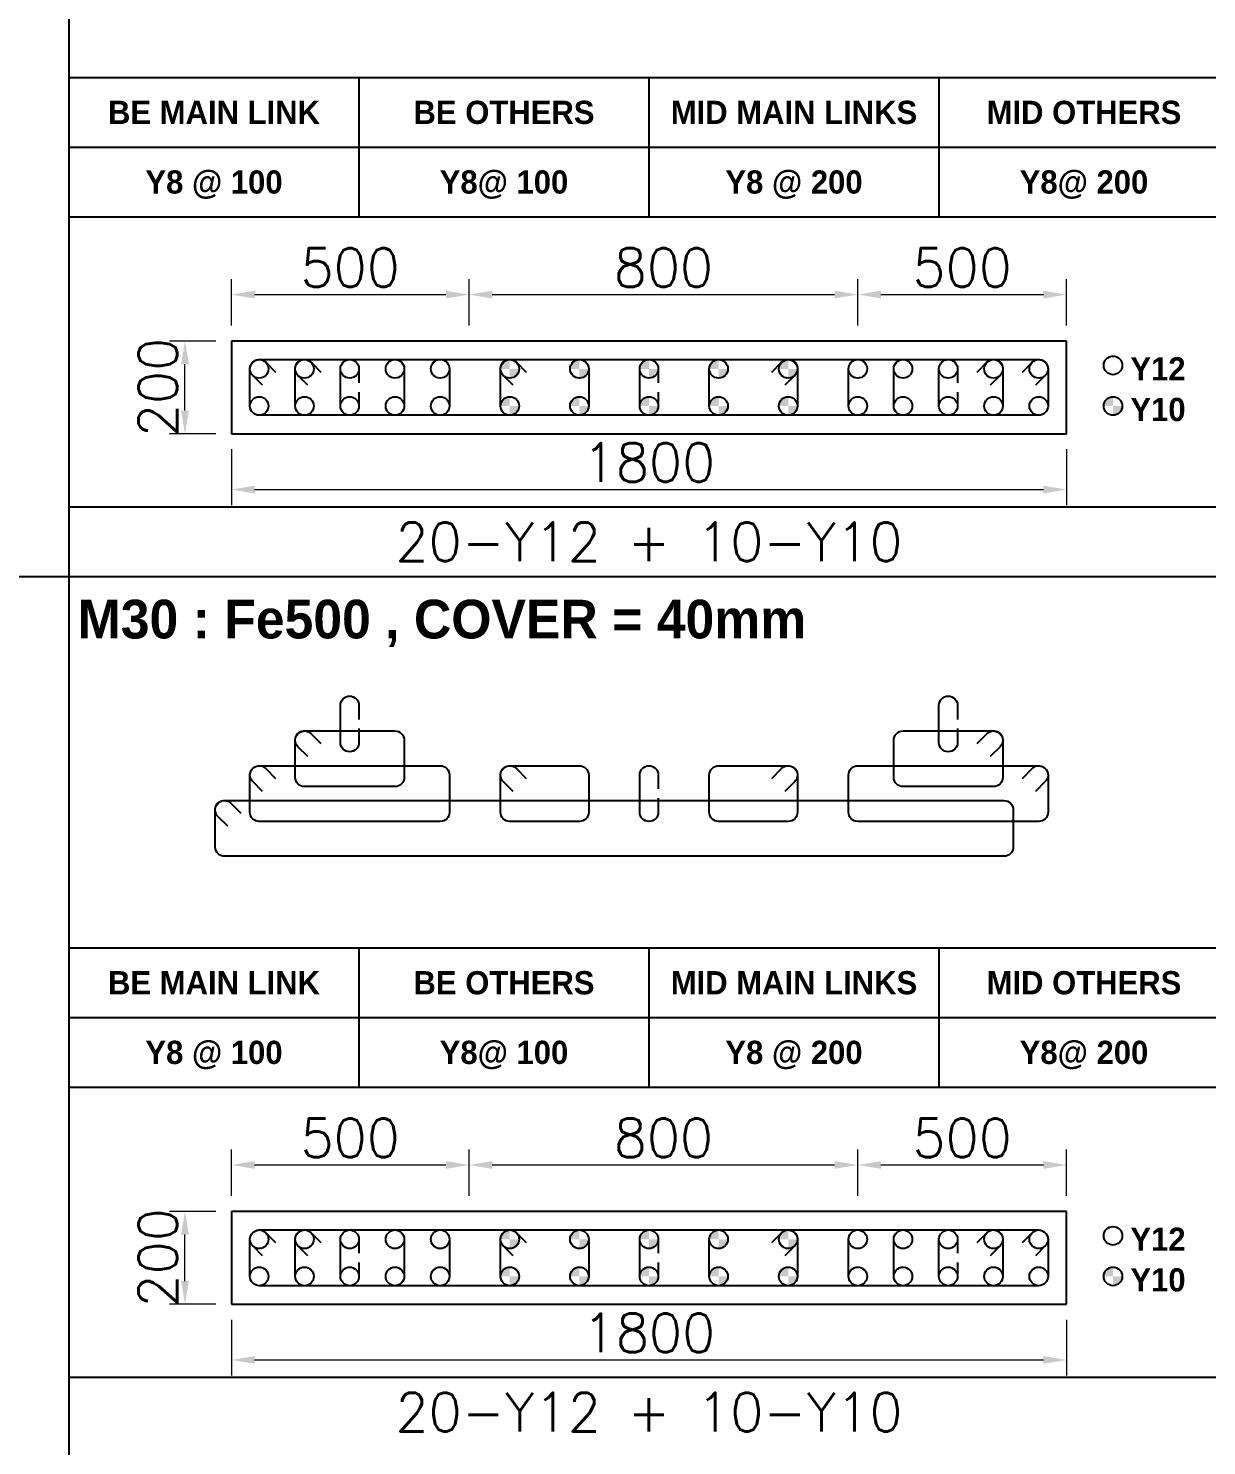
# Model space of a CAD drawing. Header units: millimetres. Extents: x -28707963 to -28231469, y 696001 to 896471.
# Drawn here: x -28330549 to -28322930, y 807179 to 816339 of the extents above; entities that cross this region are included whole.
import ezdxf
from ezdxf.enums import TextEntityAlignment as Align

# ---------------------------------------------------------------- set-up
doc = ezdxf.new("R2010")
doc.units = ezdxf.units.MM
doc.header["$MEASUREMENT"] = 0
doc.header["$PDMODE"] = 34
doc.header["$PDSIZE"] = -8
doc.layers.get('0').update_dxf_attribs({"lineweight": 5})
for name, color, linetype in [('09 COL TEXT-SCH', 2, 'Continuous'), ('14 REINF', 6, 'Continuous'), ('22 TABLE FRAME', 5, 'Continuous'), ('23 STIRRUPS', 5, 'Continuous'), ('TEXT', 4, 'Continuous')]:
    doc.layers.add(name, color=color, linetype=linetype)
doc.layers.add('19 COLUMN', color=1, linetype='Continuous', lineweight=25)
doc.styles.add('adani bold', font='')
doc.styles.add('ROMANS', font='simplex.shx')
doc.styles.get('adani bold').set_extended_font_data('Adani Bold', bold=True)
doc.dimstyles.new('D 50', dxfattribs={"dimscale": 100, "dimtxt": 3, "dimasz": 1.5, "dimexe": 1, "dimexo": 1, "dimgap": 0.5, "dimtad": 1, "dimdec": 0, "dimdsep": 46, "dimtxsty": 'ROMANS', "dimcen": 2.5, "dimclrd": 5, "dimclre": 5, "dimclrt": 4, "dimadec": 0, "dimazin": 0, "dimtfac": 1, "dimtdec": 0, "dimtmove": 0, "dimatfit": 3, "dimfxl": 1, "dimlwd": 0, "dimlwe": 0, "dimarcsym": 0})

# ---------------------------------------------------------------- blocks, each defined once
blk = doc.blocks.new('*D19')
at = {"color": 5, "lineweight": 0, "transparency": 16777216}
for p, q in [((-28329236.1, 807993.4), (-28329236.1, 807633.4)), ((-28323836.1, 807993.4), (-28323836.1, 807633.4)), ((-28329086.1, 807733.4), (-28323986.1, 807733.4))]:
    blk.add_line(p, q, dxfattribs=at)
at = {"color": 5, "transparency": 16777216}
for points in [[(-28329086.1, 807758.4), (-28329086.1, 807708.4), (-28329236.1, 807733.4)], [(-28323986.1, 807708.4), (-28323986.1, 807758.4), (-28323836.1, 807733.4)]]:
    blk.add_solid(points, dxfattribs=at)
at = {"layer": 'Defpoints', "color": 0, "transparency": 16777216}
for p in [(-28329236.1, 808093.4), (-28323836.1, 808093.4), (-28323836.1, 807733.4)]:
    blk.add_point(p, dxfattribs=at)
at = {"color": 4, "transparency": 16777216, "insert": (-28326536.1, 807908.4), "char_height": 250, "attachment_point": 5, "style": 'ROMANS'}
blk.add_mtext('1800', dxfattribs=at)
blk = doc.blocks.new('*D20')
at = {"color": 5, "lineweight": 0, "transparency": 16777216}
for p, q in [((-28329236.1, 813618.4), (-28329236.1, 813258.4)), ((-28323836.1, 813618.4), (-28323836.1, 813258.4)), ((-28329086.1, 813358.4), (-28323986.1, 813358.4))]:
    blk.add_line(p, q, dxfattribs=at)
at = {"color": 5, "transparency": 16777216}
for points in [[(-28329086.1, 813383.4), (-28329086.1, 813333.4), (-28329236.1, 813358.4)], [(-28323986.1, 813333.4), (-28323986.1, 813383.4), (-28323836.1, 813358.4)]]:
    blk.add_solid(points, dxfattribs=at)
at = {"layer": 'Defpoints', "color": 0, "transparency": 16777216}
for p in [(-28329236.1, 813718.4), (-28323836.1, 813718.4), (-28323836.1, 813358.4)]:
    blk.add_point(p, dxfattribs=at)
at = {"color": 4, "transparency": 16777216, "insert": (-28326536.1, 813533.4), "char_height": 250, "attachment_point": 5, "style": 'ROMANS'}
blk.add_mtext('1800', dxfattribs=at)
blk = doc.blocks.new('*D245')
at = {"color": 5, "lineweight": 0, "transparency": 16777216}
for p, q in [((-28329336.1, 808693.4), (-28329636.1, 808693.4)), ((-28329536.1, 808243.4), (-28329536.1, 808543.4)), ((-28329336.1, 808093.4), (-28329636.1, 808093.4))]:
    blk.add_line(p, q, dxfattribs=at)
at = {"color": 5, "transparency": 16777216}
for points in [[(-28329511.1, 808543.4), (-28329561.1, 808543.4), (-28329536.1, 808693.4)], [(-28329561.1, 808243.4), (-28329511.1, 808243.4), (-28329536.1, 808093.4)]]:
    blk.add_solid(points, dxfattribs=at)
at = {"layer": 'Defpoints', "color": 0, "transparency": 16777216}
for p in [(-28329536.1, 808693.4), (-28329236.1, 808693.4), (-28329236.1, 808093.4)]:
    blk.add_point(p, dxfattribs=at)
at = {"color": 4, "transparency": 16777216, "insert": (-28329711.1, 808393.4), "char_height": 250, "attachment_point": 5, "rotation": 90, "style": 'ROMANS'}
blk.add_mtext('200', dxfattribs=at)
blk = doc.blocks.new('*D246')
at = {"color": 5, "lineweight": 0, "transparency": 16777216}
for p, q in [((-28329236.1, 808793.4), (-28329236.1, 809093.4)), ((-28327699.6, 808793.4), (-28327699.6, 809093.4)), ((-28329086.1, 808993.4), (-28327849.6, 808993.4))]:
    blk.add_line(p, q, dxfattribs=at)
at = {"color": 5, "transparency": 16777216}
for points in [[(-28329086.1, 809018.4), (-28329086.1, 808968.4), (-28329236.1, 808993.4)], [(-28327849.6, 808968.4), (-28327849.6, 809018.4), (-28327699.6, 808993.4)]]:
    blk.add_solid(points, dxfattribs=at)
at = {"layer": 'Defpoints', "color": 0, "transparency": 16777216}
for p in [(-28327699.6, 808993.4), (-28329236.1, 808693.4), (-28327699.6, 808693.4)]:
    blk.add_point(p, dxfattribs=at)
at = {"color": 4, "transparency": 16777216, "insert": (-28328467.8, 809168.4), "char_height": 250, "attachment_point": 5, "style": 'ROMANS'}
blk.add_mtext('500', dxfattribs=at)
blk = doc.blocks.new('*D247')
at = {"color": 5, "lineweight": 0, "transparency": 16777216}
for p, q in [((-28327699.6, 808793.4), (-28327699.6, 809093.4)), ((-28325186.1, 808793.4), (-28325186.1, 809093.4)), ((-28327549.6, 808993.4), (-28325336.1, 808993.4))]:
    blk.add_line(p, q, dxfattribs=at)
at = {"color": 5, "transparency": 16777216}
for points in [[(-28327549.6, 809018.4), (-28327549.6, 808968.4), (-28327699.6, 808993.4)], [(-28325336.1, 808968.4), (-28325336.1, 809018.4), (-28325186.1, 808993.4)]]:
    blk.add_solid(points, dxfattribs=at)
at = {"layer": 'Defpoints', "color": 0, "transparency": 16777216}
for p in [(-28325186.1, 808993.4), (-28327699.6, 808693.4), (-28325186.1, 808693.4)]:
    blk.add_point(p, dxfattribs=at)
at = {"color": 4, "transparency": 16777216, "insert": (-28326442.8, 809168.4), "char_height": 250, "attachment_point": 5, "style": 'ROMANS'}
blk.add_mtext('800', dxfattribs=at)
blk = doc.blocks.new('*D248')
at = {"color": 5, "lineweight": 0, "transparency": 16777216}
for p, q in [((-28325186.1, 808793.4), (-28325186.1, 809093.4)), ((-28323836.1, 808793.4), (-28323836.1, 809093.4)), ((-28325036.1, 808993.4), (-28323986.1, 808993.4))]:
    blk.add_line(p, q, dxfattribs=at)
at = {"color": 5, "transparency": 16777216}
for points in [[(-28325036.1, 809018.4), (-28325036.1, 808968.4), (-28325186.1, 808993.4)], [(-28323986.1, 808968.4), (-28323986.1, 809018.4), (-28323836.1, 808993.4)]]:
    blk.add_solid(points, dxfattribs=at)
at = {"layer": 'Defpoints', "color": 0, "transparency": 16777216}
for p in [(-28323836.1, 808993.4), (-28325186.1, 808693.4), (-28323836.1, 808693.4)]:
    blk.add_point(p, dxfattribs=at)
at = {"color": 4, "transparency": 16777216, "insert": (-28324511.1, 809168.4), "char_height": 250, "attachment_point": 5, "style": 'ROMANS'}
blk.add_mtext('500', dxfattribs=at)
blk = doc.blocks.new('*D249')
at = {"color": 5, "lineweight": 0, "transparency": 16777216}
for p, q in [((-28329336.1, 814318.4), (-28329636.1, 814318.4)), ((-28329536.1, 813868.4), (-28329536.1, 814168.4)), ((-28329336.1, 813718.4), (-28329636.1, 813718.4))]:
    blk.add_line(p, q, dxfattribs=at)
at = {"color": 5, "transparency": 16777216}
for points in [[(-28329511.1, 814168.4), (-28329561.1, 814168.4), (-28329536.1, 814318.4)], [(-28329561.1, 813868.4), (-28329511.1, 813868.4), (-28329536.1, 813718.4)]]:
    blk.add_solid(points, dxfattribs=at)
at = {"layer": 'Defpoints', "color": 0, "transparency": 16777216}
for p in [(-28329536.1, 814318.4), (-28329236.1, 814318.4), (-28329236.1, 813718.4)]:
    blk.add_point(p, dxfattribs=at)
at = {"color": 4, "transparency": 16777216, "insert": (-28329711.1, 814018.4), "char_height": 250, "attachment_point": 5, "rotation": 90, "style": 'ROMANS'}
blk.add_mtext('200', dxfattribs=at)
blk = doc.blocks.new('*D250')
at = {"color": 5, "lineweight": 0, "transparency": 16777216}
for p, q in [((-28329236.1, 814418.4), (-28329236.1, 814718.4)), ((-28327699.6, 814418.4), (-28327699.6, 814718.4)), ((-28329086.1, 814618.4), (-28327849.6, 814618.4))]:
    blk.add_line(p, q, dxfattribs=at)
at = {"color": 5, "transparency": 16777216}
for points in [[(-28329086.1, 814643.4), (-28329086.1, 814593.4), (-28329236.1, 814618.4)], [(-28327849.6, 814593.4), (-28327849.6, 814643.4), (-28327699.6, 814618.4)]]:
    blk.add_solid(points, dxfattribs=at)
at = {"layer": 'Defpoints', "color": 0, "transparency": 16777216}
for p in [(-28327699.6, 814618.4), (-28329236.1, 814318.4), (-28327699.6, 814318.4)]:
    blk.add_point(p, dxfattribs=at)
at = {"color": 4, "transparency": 16777216, "insert": (-28328467.8, 814793.4), "char_height": 250, "attachment_point": 5, "style": 'ROMANS'}
blk.add_mtext('500', dxfattribs=at)
blk = doc.blocks.new('*D251')
at = {"color": 5, "lineweight": 0, "transparency": 16777216}
for p, q in [((-28327699.6, 814418.4), (-28327699.6, 814718.4)), ((-28325186.1, 814418.4), (-28325186.1, 814718.4)), ((-28327549.6, 814618.4), (-28325336.1, 814618.4))]:
    blk.add_line(p, q, dxfattribs=at)
at = {"color": 5, "transparency": 16777216}
for points in [[(-28327549.6, 814643.4), (-28327549.6, 814593.4), (-28327699.6, 814618.4)], [(-28325336.1, 814593.4), (-28325336.1, 814643.4), (-28325186.1, 814618.4)]]:
    blk.add_solid(points, dxfattribs=at)
at = {"layer": 'Defpoints', "color": 0, "transparency": 16777216}
for p in [(-28325186.1, 814618.4), (-28327699.6, 814318.4), (-28325186.1, 814318.4)]:
    blk.add_point(p, dxfattribs=at)
at = {"color": 4, "transparency": 16777216, "insert": (-28326442.8, 814793.4), "char_height": 250, "attachment_point": 5, "style": 'ROMANS'}
blk.add_mtext('800', dxfattribs=at)
blk = doc.blocks.new('*D252')
at = {"color": 5, "lineweight": 0, "transparency": 16777216}
for p, q in [((-28325186.1, 814418.4), (-28325186.1, 814718.4)), ((-28323836.1, 814418.4), (-28323836.1, 814718.4)), ((-28325036.1, 814618.4), (-28323986.1, 814618.4))]:
    blk.add_line(p, q, dxfattribs=at)
at = {"color": 5, "transparency": 16777216}
for points in [[(-28325036.1, 814643.4), (-28325036.1, 814593.4), (-28325186.1, 814618.4)], [(-28323986.1, 814593.4), (-28323986.1, 814643.4), (-28323836.1, 814618.4)]]:
    blk.add_solid(points, dxfattribs=at)
at = {"layer": 'Defpoints', "color": 0, "transparency": 16777216}
for p in [(-28323836.1, 814618.4), (-28325186.1, 814318.4), (-28323836.1, 814318.4)]:
    blk.add_point(p, dxfattribs=at)
at = {"color": 4, "transparency": 16777216, "insert": (-28324511.1, 814793.4), "char_height": 250, "attachment_point": 5, "style": 'ROMANS'}
blk.add_mtext('500', dxfattribs=at)

msp = doc.modelspace()

# ---------------------------------------------------------------- hatches: boundary and pattern name
at = {"layer": '14 REINF'}
h = msp.add_hatch(color=6, dxfattribs=at)
edge = h.paths.add_edge_path(flags=0)
edge.add_line((-28327496.1, 814138.4), (-28327436.1, 814138.4))
edge.add_line((-28327436.1, 814138.4), (-28327436.1, 814198.4))
edge.add_arc((-28327436.1, 814138.4), 60, 90, 180)
edge = h.paths.add_edge_path(flags=0)
edge.add_line((-28327376.1, 814138.4), (-28327436.1, 814138.4))
edge.add_line((-28327436.1, 814138.4), (-28327436.1, 814078.4))
edge.add_arc((-28327436.1, 814138.4), 60, 270, 360)
h = msp.add_hatch(color=6, dxfattribs=at)
edge = h.paths.add_edge_path(flags=0)
edge.add_line((-28327046.1, 814138.4), (-28326986.1, 814138.4))
edge.add_line((-28326986.1, 814138.4), (-28326986.1, 814198.4))
edge.add_arc((-28326986.1, 814138.4), 60, 90, 180)
edge = h.paths.add_edge_path(flags=0)
edge.add_line((-28326926.1, 814138.4), (-28326986.1, 814138.4))
edge.add_line((-28326986.1, 814138.4), (-28326986.1, 814078.4))
edge.add_arc((-28326986.1, 814138.4), 60, 270, 360)
h = msp.add_hatch(color=6, dxfattribs=at)
edge = h.paths.add_edge_path(flags=0)
edge.add_line((-28326596.1, 814138.4), (-28326536.1, 814138.4))
edge.add_line((-28326536.1, 814138.4), (-28326536.1, 814198.4))
edge.add_arc((-28326536.1, 814138.4), 60, 90, 180)
edge = h.paths.add_edge_path(flags=0)
edge.add_line((-28326476.1, 814138.4), (-28326536.1, 814138.4))
edge.add_line((-28326536.1, 814138.4), (-28326536.1, 814078.4))
edge.add_arc((-28326536.1, 814138.4), 60, 270, 360)
h = msp.add_hatch(color=6, dxfattribs=at)
edge = h.paths.add_edge_path(flags=0)
edge.add_line((-28326146.1, 814138.4), (-28326086.1, 814138.4))
edge.add_line((-28326086.1, 814138.4), (-28326086.1, 814198.4))
edge.add_arc((-28326086.1, 814138.4), 60, 90, 180)
edge = h.paths.add_edge_path(flags=0)
edge.add_line((-28326026.1, 814138.4), (-28326086.1, 814138.4))
edge.add_line((-28326086.1, 814138.4), (-28326086.1, 814078.4))
edge.add_arc((-28326086.1, 814138.4), 60, 270, 360)
h = msp.add_hatch(color=6, dxfattribs=at)
edge = h.paths.add_edge_path(flags=0)
edge.add_line((-28325696.1, 814138.4), (-28325636.1, 814138.4))
edge.add_line((-28325636.1, 814138.4), (-28325636.1, 814198.4))
edge.add_arc((-28325636.1, 814138.4), 60, 90, 180)
edge = h.paths.add_edge_path(flags=0)
edge.add_line((-28325576.1, 814138.4), (-28325636.1, 814138.4))
edge.add_line((-28325636.1, 814138.4), (-28325636.1, 814078.4))
edge.add_arc((-28325636.1, 814138.4), 60, 270, 360)
h = msp.add_hatch(color=6, dxfattribs=at)
edge = h.paths.add_edge_path(flags=0)
edge.add_line((-28327496.1, 813898.4), (-28327436.1, 813898.4))
edge.add_line((-28327436.1, 813898.4), (-28327436.1, 813958.4))
edge.add_arc((-28327436.1, 813898.4), 60, 90, 180)
edge = h.paths.add_edge_path(flags=0)
edge.add_line((-28327376.1, 813898.4), (-28327436.1, 813898.4))
edge.add_line((-28327436.1, 813898.4), (-28327436.1, 813838.4))
edge.add_arc((-28327436.1, 813898.4), 60, 270, 360)
h = msp.add_hatch(color=6, dxfattribs=at)
edge = h.paths.add_edge_path(flags=0)
edge.add_line((-28327046.1, 813898.4), (-28326986.1, 813898.4))
edge.add_line((-28326986.1, 813898.4), (-28326986.1, 813958.4))
edge.add_arc((-28326986.1, 813898.4), 60, 90, 180)
edge = h.paths.add_edge_path(flags=0)
edge.add_line((-28326926.1, 813898.4), (-28326986.1, 813898.4))
edge.add_line((-28326986.1, 813898.4), (-28326986.1, 813838.4))
edge.add_arc((-28326986.1, 813898.4), 60, 270, 360)
h = msp.add_hatch(color=6, dxfattribs=at)
edge = h.paths.add_edge_path(flags=0)
edge.add_line((-28326596.1, 813898.4), (-28326536.1, 813898.4))
edge.add_line((-28326536.1, 813898.4), (-28326536.1, 813958.4))
edge.add_arc((-28326536.1, 813898.4), 60, 90, 180)
edge = h.paths.add_edge_path(flags=0)
edge.add_line((-28326476.1, 813898.4), (-28326536.1, 813898.4))
edge.add_line((-28326536.1, 813898.4), (-28326536.1, 813838.4))
edge.add_arc((-28326536.1, 813898.4), 60, 270, 360)
h = msp.add_hatch(color=6, dxfattribs=at)
edge = h.paths.add_edge_path(flags=0)
edge.add_line((-28326146.1, 813898.4), (-28326086.1, 813898.4))
edge.add_line((-28326086.1, 813898.4), (-28326086.1, 813958.4))
edge.add_arc((-28326086.1, 813898.4), 60, 90, 180)
edge = h.paths.add_edge_path(flags=0)
edge.add_line((-28326026.1, 813898.4), (-28326086.1, 813898.4))
edge.add_line((-28326086.1, 813898.4), (-28326086.1, 813838.4))
edge.add_arc((-28326086.1, 813898.4), 60, 270, 360)
h = msp.add_hatch(color=6, dxfattribs=at)
edge = h.paths.add_edge_path(flags=0)
edge.add_line((-28325696.1, 813898.4), (-28325636.1, 813898.4))
edge.add_line((-28325636.1, 813898.4), (-28325636.1, 813958.4))
edge.add_arc((-28325636.1, 813898.4), 60, 90, 180)
edge = h.paths.add_edge_path(flags=0)
edge.add_line((-28325576.1, 813898.4), (-28325636.1, 813898.4))
edge.add_line((-28325636.1, 813898.4), (-28325636.1, 813838.4))
edge.add_arc((-28325636.1, 813898.4), 60, 270, 360)
h = msp.add_hatch(color=6, dxfattribs=at)
edge = h.paths.add_edge_path(flags=0)
edge.add_line((-28323596.1, 813898.4), (-28323536.1, 813898.4))
edge.add_line((-28323536.1, 813898.4), (-28323536.1, 813958.4))
edge.add_arc((-28323536.1, 813898.4), 60, 90, 180)
edge = h.paths.add_edge_path(flags=0)
edge.add_line((-28323476.1, 813898.4), (-28323536.1, 813898.4))
edge.add_line((-28323536.1, 813898.4), (-28323536.1, 813838.4))
edge.add_arc((-28323536.1, 813898.4), 60, 270, 360)
h = msp.add_hatch(color=6, dxfattribs=at)
edge = h.paths.add_edge_path(flags=0)
edge.add_line((-28327496.1, 808513.4), (-28327436.1, 808513.4))
edge.add_line((-28327436.1, 808513.4), (-28327436.1, 808573.4))
edge.add_arc((-28327436.1, 808513.4), 60, 90, 180)
edge = h.paths.add_edge_path(flags=0)
edge.add_line((-28327376.1, 808513.4), (-28327436.1, 808513.4))
edge.add_line((-28327436.1, 808513.4), (-28327436.1, 808453.4))
edge.add_arc((-28327436.1, 808513.4), 60, 270, 360)
h = msp.add_hatch(color=6, dxfattribs=at)
edge = h.paths.add_edge_path(flags=0)
edge.add_line((-28327046.1, 808513.4), (-28326986.1, 808513.4))
edge.add_line((-28326986.1, 808513.4), (-28326986.1, 808573.4))
edge.add_arc((-28326986.1, 808513.4), 60, 90, 180)
edge = h.paths.add_edge_path(flags=0)
edge.add_line((-28326926.1, 808513.4), (-28326986.1, 808513.4))
edge.add_line((-28326986.1, 808513.4), (-28326986.1, 808453.4))
edge.add_arc((-28326986.1, 808513.4), 60, 270, 360)
h = msp.add_hatch(color=6, dxfattribs=at)
edge = h.paths.add_edge_path(flags=0)
edge.add_line((-28326596.1, 808513.4), (-28326536.1, 808513.4))
edge.add_line((-28326536.1, 808513.4), (-28326536.1, 808573.4))
edge.add_arc((-28326536.1, 808513.4), 60, 90, 180)
edge = h.paths.add_edge_path(flags=0)
edge.add_line((-28326476.1, 808513.4), (-28326536.1, 808513.4))
edge.add_line((-28326536.1, 808513.4), (-28326536.1, 808453.4))
edge.add_arc((-28326536.1, 808513.4), 60, 270, 360)
h = msp.add_hatch(color=6, dxfattribs=at)
edge = h.paths.add_edge_path(flags=0)
edge.add_line((-28326146.1, 808513.4), (-28326086.1, 808513.4))
edge.add_line((-28326086.1, 808513.4), (-28326086.1, 808573.4))
edge.add_arc((-28326086.1, 808513.4), 60, 90, 180)
edge = h.paths.add_edge_path(flags=0)
edge.add_line((-28326026.1, 808513.4), (-28326086.1, 808513.4))
edge.add_line((-28326086.1, 808513.4), (-28326086.1, 808453.4))
edge.add_arc((-28326086.1, 808513.4), 60, 270, 360)
h = msp.add_hatch(color=6, dxfattribs=at)
edge = h.paths.add_edge_path(flags=0)
edge.add_line((-28325696.1, 808513.4), (-28325636.1, 808513.4))
edge.add_line((-28325636.1, 808513.4), (-28325636.1, 808573.4))
edge.add_arc((-28325636.1, 808513.4), 60, 90, 180)
edge = h.paths.add_edge_path(flags=0)
edge.add_line((-28325576.1, 808513.4), (-28325636.1, 808513.4))
edge.add_line((-28325636.1, 808513.4), (-28325636.1, 808453.4))
edge.add_arc((-28325636.1, 808513.4), 60, 270, 360)
h = msp.add_hatch(color=6, dxfattribs=at)
edge = h.paths.add_edge_path(flags=0)
edge.add_line((-28327496.1, 808273.4), (-28327436.1, 808273.4))
edge.add_line((-28327436.1, 808273.4), (-28327436.1, 808333.4))
edge.add_arc((-28327436.1, 808273.4), 60, 90, 180)
edge = h.paths.add_edge_path(flags=0)
edge.add_line((-28327376.1, 808273.4), (-28327436.1, 808273.4))
edge.add_line((-28327436.1, 808273.4), (-28327436.1, 808213.4))
edge.add_arc((-28327436.1, 808273.4), 60, 270, 360)
h = msp.add_hatch(color=6, dxfattribs=at)
edge = h.paths.add_edge_path(flags=0)
edge.add_line((-28327046.1, 808273.4), (-28326986.1, 808273.4))
edge.add_line((-28326986.1, 808273.4), (-28326986.1, 808333.4))
edge.add_arc((-28326986.1, 808273.4), 60, 90, 180)
edge = h.paths.add_edge_path(flags=0)
edge.add_line((-28326926.1, 808273.4), (-28326986.1, 808273.4))
edge.add_line((-28326986.1, 808273.4), (-28326986.1, 808213.4))
edge.add_arc((-28326986.1, 808273.4), 60, 270, 360)
h = msp.add_hatch(color=6, dxfattribs=at)
edge = h.paths.add_edge_path(flags=0)
edge.add_line((-28326596.1, 808273.4), (-28326536.1, 808273.4))
edge.add_line((-28326536.1, 808273.4), (-28326536.1, 808333.4))
edge.add_arc((-28326536.1, 808273.4), 60, 90, 180)
edge = h.paths.add_edge_path(flags=0)
edge.add_line((-28326476.1, 808273.4), (-28326536.1, 808273.4))
edge.add_line((-28326536.1, 808273.4), (-28326536.1, 808213.4))
edge.add_arc((-28326536.1, 808273.4), 60, 270, 360)
h = msp.add_hatch(color=6, dxfattribs=at)
edge = h.paths.add_edge_path(flags=0)
edge.add_line((-28326146.1, 808273.4), (-28326086.1, 808273.4))
edge.add_line((-28326086.1, 808273.4), (-28326086.1, 808333.4))
edge.add_arc((-28326086.1, 808273.4), 60, 90, 180)
edge = h.paths.add_edge_path(flags=0)
edge.add_line((-28326026.1, 808273.4), (-28326086.1, 808273.4))
edge.add_line((-28326086.1, 808273.4), (-28326086.1, 808213.4))
edge.add_arc((-28326086.1, 808273.4), 60, 270, 360)
h = msp.add_hatch(color=6, dxfattribs=at)
edge = h.paths.add_edge_path(flags=0)
edge.add_line((-28325696.1, 808273.4), (-28325636.1, 808273.4))
edge.add_line((-28325636.1, 808273.4), (-28325636.1, 808333.4))
edge.add_arc((-28325636.1, 808273.4), 60, 90, 180)
edge = h.paths.add_edge_path(flags=0)
edge.add_line((-28325576.1, 808273.4), (-28325636.1, 808273.4))
edge.add_line((-28325636.1, 808273.4), (-28325636.1, 808213.4))
edge.add_arc((-28325636.1, 808273.4), 60, 270, 360)
h = msp.add_hatch(color=6, dxfattribs=at)
edge = h.paths.add_edge_path(flags=0)
edge.add_line((-28323596.1, 808273.4), (-28323536.1, 808273.4))
edge.add_line((-28323536.1, 808273.4), (-28323536.1, 808333.4))
edge.add_arc((-28323536.1, 808273.4), 60, 90, 180)
edge = h.paths.add_edge_path(flags=0)
edge.add_line((-28323476.1, 808273.4), (-28323536.1, 808273.4))
edge.add_line((-28323536.1, 808273.4), (-28323536.1, 808213.4))
edge.add_arc((-28323536.1, 808273.4), 60, 270, 360)

# ---------------------------------------------------------------- linework, layer by layer
at = {"layer": '14 REINF', "color": 6}
for centre in [(-28329056.1, 814138.4), (-28328763.6, 814138.4), (-28328471.1, 814138.4), (-28328178.6, 814138.4), (-28327886.1, 814138.4), (-28327436.1, 814138.4), (-28326986.1, 814138.4), (-28326536.1, 814138.4), (-28326086.1, 814138.4), (-28325636.1, 814138.4), (-28325186.1, 814138.4), (-28324893.6, 814138.4), (-28324601.1, 814138.4), (-28324308.6, 814138.4), (-28324016.1, 814138.4), (-28323536.1, 814160.9), (-28329056.1, 813898.4), (-28328763.6, 813898.4), (-28328471.1, 813898.4), (-28328178.6, 813898.4), (-28327886.1, 813898.4), (-28327436.1, 813898.4), (-28326986.1, 813898.4), (-28326536.1, 813898.4), (-28326086.1, 813898.4), (-28325636.1, 813898.4), (-28325186.1, 813898.4), (-28324893.6, 813898.4), (-28324601.1, 813898.4), (-28324308.6, 813898.4), (-28324016.1, 813898.4), (-28323536.1, 813898.4), (-28329056.1, 808513.4), (-28328763.6, 808513.4), (-28328471.1, 808513.4), (-28328178.6, 808513.4), (-28327886.1, 808513.4), (-28327436.1, 808513.4), (-28326986.1, 808513.4), (-28326536.1, 808513.4), (-28326086.1, 808513.4), (-28325636.1, 808513.4), (-28325186.1, 808513.4), (-28324893.6, 808513.4), (-28324601.1, 808513.4), (-28324308.6, 808513.4), (-28324016.1, 808513.4), (-28323536.1, 808535.9), (-28329056.1, 808273.4), (-28328763.6, 808273.4), (-28328471.1, 808273.4), (-28328178.6, 808273.4), (-28327886.1, 808273.4), (-28327436.1, 808273.4), (-28326986.1, 808273.4), (-28326536.1, 808273.4), (-28326086.1, 808273.4), (-28325636.1, 808273.4), (-28325186.1, 808273.4), (-28324893.6, 808273.4), (-28324601.1, 808273.4), (-28324308.6, 808273.4), (-28324016.1, 808273.4), (-28323536.1, 808273.4)]:
    msp.add_circle(centre, 60, dxfattribs=at)
at = {"layer": '19 COLUMN', "color": 4}
for points in [[(-28323836.1, 814318.4), (-28329236.1, 814318.4)], [(-28329236.1, 814318.4), (-28329236.1, 813718.4)], [(-28323836.1, 813718.4), (-28323836.1, 814318.4)], [(-28329236.1, 813718.4), (-28323836.1, 813718.4)], [(-28323836.1, 808693.4), (-28329236.1, 808693.4)], [(-28329236.1, 808693.4), (-28329236.1, 808093.4)], [(-28323836.1, 808093.4), (-28323836.1, 808693.4)], [(-28329236.1, 808093.4), (-28323836.1, 808093.4)]]:
    msp.add_lwpolyline(points, dxfattribs=at)
at = {"layer": '22 TABLE FRAME', "color": 5, "linetype": 'Continuous'}
for p, q in [((-28330286.1, 863421.2), (-28330286.1, 788796.2)), ((-28330286.1, 816021.2), (-28245536.1, 816021.2)), ((-28328411.1, 816021.2), (-28328411.1, 815121.2)), ((-28326536.1, 816021.2), (-28326536.1, 815121.2)), ((-28324661.1, 816021.2), (-28324661.1, 815121.2)), ((-28330286.1, 815571.2), (-28245536.1, 815571.2)), ((-28330286.1, 815121.2), (-28245536.1, 815121.2)), ((-28330286.1, 813246.2), (-28245536.1, 813246.2)), ((-28334786.1, 812796.2), (-28245536.1, 812796.2)), ((-28330286.1, 810396.2), (-28245536.1, 810396.2)), ((-28328411.1, 810396.2), (-28328411.1, 809496.2)), ((-28326536.1, 810396.2), (-28326536.1, 809496.2)), ((-28324661.1, 810396.2), (-28324661.1, 809496.2)), ((-28330286.1, 809946.2), (-28245536.1, 809946.2)), ((-28330286.1, 809496.2), (-28245536.1, 809496.2)), ((-28330286.1, 807621.2), (-28245536.1, 807621.2))]:
    msp.add_line(p, q, dxfattribs=at)
at = {"layer": '23 STIRRUPS', "color": 5}
for points in [[(-28329034.9, 814032.3), (-28329098.5, 814095.9, -0.668178), (-28329056.1, 814198.4), (-28324016.1, 814198.4, -0.414214), (-28323956.1, 814138.4), (-28323956.1, 813898.4, -0.414214), (-28324016.1, 813838.4), (-28329056.1, 813838.4, -0.414214), (-28329116.1, 813898.4), (-28329116.1, 814138.4, -0.668179), (-28329013.7, 814180.8), (-28328950, 814117.1)], [(-28329034.9, 814032.3), (-28329098.5, 814095.9, -0.668178), (-28329056.1, 814198.4), (-28327886.1, 814198.4, -0.414214), (-28327826.1, 814138.4), (-28327826.1, 813898.4, -0.414214), (-28327886.1, 813838.4), (-28329056.1, 813838.4, -0.414214), (-28329116.1, 813898.4), (-28329116.1, 814138.4, -0.668179), (-28329013.7, 814180.8), (-28328950, 814117.1)], [(-28328742.4, 814032.3), (-28328806, 814095.9, -0.668178), (-28328763.6, 814198.4), (-28328178.6, 814198.4, -0.414214), (-28328118.6, 814138.4), (-28328118.6, 813898.4, -0.414214), (-28328178.6, 813838.4), (-28328763.6, 813838.4, -0.414214), (-28328823.6, 813898.4), (-28328823.6, 814138.4, -0.668179), (-28328721.2, 814180.8), (-28328657.5, 814117.1)], [(-28328411.1, 813988.4), (-28328411.1, 813898.4, -1), (-28328531.1, 813898.4), (-28328531.1, 814138.4, -1), (-28328411.1, 814138.4), (-28328411.1, 814048.4)], [(-28327414.9, 814032.3), (-28327478.5, 814095.9, -0.668178), (-28327436.1, 814198.4), (-28326986.1, 814198.4, -0.414214), (-28326926.1, 814138.4), (-28326926.1, 813898.4, -0.414214), (-28326986.1, 813838.4), (-28327436.1, 813838.4, -0.414214), (-28327496.1, 813898.4), (-28327496.1, 814138.4, -0.668179), (-28327393.7, 814180.8), (-28327330, 814117.1)], [(-28326476.1, 813988.4), (-28326476.1, 813898.4, -1), (-28326596.1, 813898.4), (-28326596.1, 814138.4, -1), (-28326476.1, 814138.4), (-28326476.1, 814048.4)], [(-28325742.2, 814117.1), (-28325678.5, 814180.8, -0.668179), (-28325576.1, 814138.4), (-28325576.1, 813898.4, -0.414214), (-28325636.1, 813838.4), (-28326086.1, 813838.4, -0.414214), (-28326146.1, 813898.4), (-28326146.1, 814138.4, -0.414214), (-28326086.1, 814198.4), (-28325636.1, 814198.4, -0.668178), (-28325593.7, 814095.9), (-28325657.3, 814032.3)], [(-28324122.2, 814117.1), (-28324058.5, 814180.8, -0.668179), (-28323956.1, 814138.4), (-28323956.1, 813898.4, -0.414214), (-28324016.1, 813838.4), (-28325186.1, 813838.4, -0.414214), (-28325246.1, 813898.4), (-28325246.1, 814138.4, -0.414214), (-28325186.1, 814198.4), (-28324016.1, 814198.4, -0.668178), (-28323973.7, 814095.9), (-28324037.3, 814032.3)], [(-28324414.7, 814117.1), (-28324351, 814180.8, -0.668179), (-28324248.6, 814138.4), (-28324248.6, 813898.4, -0.414214), (-28324308.6, 813838.4), (-28324893.6, 813838.4, -0.414214), (-28324953.6, 813898.4), (-28324953.6, 814138.4, -0.414214), (-28324893.6, 814198.4), (-28324308.6, 814198.4, -0.668178), (-28324266.2, 814095.9), (-28324329.8, 814032.3)], [(-28324541.1, 813988.4), (-28324541.1, 813898.4, -1), (-28324661.1, 813898.4), (-28324661.1, 814138.4, -1), (-28324541.1, 814138.4), (-28324541.1, 814048.4)], [(-28328411.1, 811813.4), (-28328411.1, 811723.4, -1), (-28328531.1, 811723.4), (-28328531.1, 811963.4, -1), (-28328411.1, 811963.4), (-28328411.1, 811873.4)], [(-28324541.1, 811813.4), (-28324541.1, 811723.4, -1), (-28324661.1, 811723.4), (-28324661.1, 811963.4, -1), (-28324541.1, 811963.4), (-28324541.1, 811873.4)], [(-28328742.4, 811632.3), (-28328806, 811695.9, -0.668178), (-28328763.6, 811798.4), (-28328178.6, 811798.4, -0.414214), (-28328118.6, 811738.4), (-28328118.6, 811498.4, -0.414214), (-28328178.6, 811438.4), (-28328763.6, 811438.4, -0.414214), (-28328823.6, 811498.4), (-28328823.6, 811738.4, -0.668179), (-28328721.2, 811780.8), (-28328657.5, 811717.1)], [(-28324414.7, 811717.1), (-28324351, 811780.8, -0.668179), (-28324248.6, 811738.4), (-28324248.6, 811498.4, -0.414214), (-28324308.6, 811438.4), (-28324893.6, 811438.4, -0.414214), (-28324953.6, 811498.4), (-28324953.6, 811738.4, -0.414214), (-28324893.6, 811798.4), (-28324308.6, 811798.4, -0.668178), (-28324266.2, 811695.9), (-28324329.8, 811632.3)], [(-28329034.9, 811407.3), (-28329098.5, 811470.9, -0.668178), (-28329056.1, 811573.4), (-28327886.1, 811573.4, -0.414214), (-28327826.1, 811513.4), (-28327826.1, 811273.4, -0.414214), (-28327886.1, 811213.4), (-28329056.1, 811213.4, -0.414214), (-28329116.1, 811273.4), (-28329116.1, 811513.4, -0.668179), (-28329013.7, 811555.8), (-28328950, 811492.1)], [(-28327414.9, 811407.3), (-28327478.5, 811470.9, -0.668178), (-28327436.1, 811573.4), (-28326986.1, 811573.4, -0.414214), (-28326926.1, 811513.4), (-28326926.1, 811273.4, -0.414214), (-28326986.1, 811213.4), (-28327436.1, 811213.4, -0.414214), (-28327496.1, 811273.4), (-28327496.1, 811513.4, -0.668179), (-28327393.7, 811555.8), (-28327330, 811492.1)], [(-28326476.1, 811363.4), (-28326476.1, 811273.4, -1), (-28326596.1, 811273.4), (-28326596.1, 811513.4, -1), (-28326476.1, 811513.4), (-28326476.1, 811423.4)], [(-28325742.2, 811492.1), (-28325678.5, 811555.8, -0.668179), (-28325576.1, 811513.4), (-28325576.1, 811273.4, -0.414214), (-28325636.1, 811213.4), (-28326086.1, 811213.4, -0.414214), (-28326146.1, 811273.4), (-28326146.1, 811513.4, -0.414214), (-28326086.1, 811573.4), (-28325636.1, 811573.4, -0.668178), (-28325593.7, 811470.9), (-28325657.3, 811407.3)], [(-28324122.2, 811492.1), (-28324058.5, 811555.8, -0.668179), (-28323956.1, 811513.4), (-28323956.1, 811273.4, -0.414214), (-28324016.1, 811213.4), (-28325186.1, 811213.4, -0.414214), (-28325246.1, 811273.4), (-28325246.1, 811513.4, -0.414214), (-28325186.1, 811573.4), (-28324016.1, 811573.4, -0.668178), (-28323973.7, 811470.9), (-28324037.3, 811407.3)], [(-28329259.9, 811182.3), (-28329323.5, 811245.9, -0.668178), (-28329281.1, 811348.4), (-28324241.1, 811348.4, -0.414214), (-28324181.1, 811288.4), (-28324181.1, 811048.4, -0.414214), (-28324241.1, 810988.4), (-28329281.1, 810988.4, -0.414214), (-28329341.1, 811048.4), (-28329341.1, 811288.4, -0.668179), (-28329238.7, 811330.8), (-28329175, 811267.1)], [(-28329034.9, 808407.3), (-28329098.5, 808470.9, -0.668178), (-28329056.1, 808573.4), (-28324016.1, 808573.4, -0.414214), (-28323956.1, 808513.4), (-28323956.1, 808273.4, -0.414214), (-28324016.1, 808213.4), (-28329056.1, 808213.4, -0.414214), (-28329116.1, 808273.4), (-28329116.1, 808513.4, -0.668179), (-28329013.7, 808555.8), (-28328950, 808492.1)], [(-28329034.9, 808407.3), (-28329098.5, 808470.9, -0.668178), (-28329056.1, 808573.4), (-28327886.1, 808573.4, -0.414214), (-28327826.1, 808513.4), (-28327826.1, 808273.4, -0.414214), (-28327886.1, 808213.4), (-28329056.1, 808213.4, -0.414214), (-28329116.1, 808273.4), (-28329116.1, 808513.4, -0.668179), (-28329013.7, 808555.8), (-28328950, 808492.1)], [(-28328742.4, 808407.3), (-28328806, 808470.9, -0.668178), (-28328763.6, 808573.4), (-28328178.6, 808573.4, -0.414214), (-28328118.6, 808513.4), (-28328118.6, 808273.4, -0.414214), (-28328178.6, 808213.4), (-28328763.6, 808213.4, -0.414214), (-28328823.6, 808273.4), (-28328823.6, 808513.4, -0.668179), (-28328721.2, 808555.8), (-28328657.5, 808492.1)], [(-28328411.1, 808363.4), (-28328411.1, 808273.4, -1), (-28328531.1, 808273.4), (-28328531.1, 808513.4, -1), (-28328411.1, 808513.4), (-28328411.1, 808423.4)], [(-28327414.9, 808407.3), (-28327478.5, 808470.9, -0.668178), (-28327436.1, 808573.4), (-28326986.1, 808573.4, -0.414214), (-28326926.1, 808513.4), (-28326926.1, 808273.4, -0.414214), (-28326986.1, 808213.4), (-28327436.1, 808213.4, -0.414214), (-28327496.1, 808273.4), (-28327496.1, 808513.4, -0.668179), (-28327393.7, 808555.8), (-28327330, 808492.1)], [(-28326476.1, 808363.4), (-28326476.1, 808273.4, -1), (-28326596.1, 808273.4), (-28326596.1, 808513.4, -1), (-28326476.1, 808513.4), (-28326476.1, 808423.4)], [(-28325742.2, 808492.1), (-28325678.5, 808555.8, -0.668179), (-28325576.1, 808513.4), (-28325576.1, 808273.4, -0.414214), (-28325636.1, 808213.4), (-28326086.1, 808213.4, -0.414214), (-28326146.1, 808273.4), (-28326146.1, 808513.4, -0.414214), (-28326086.1, 808573.4), (-28325636.1, 808573.4, -0.668178), (-28325593.7, 808470.9), (-28325657.3, 808407.3)], [(-28324122.2, 808492.1), (-28324058.5, 808555.8, -0.668179), (-28323956.1, 808513.4), (-28323956.1, 808273.4, -0.414214), (-28324016.1, 808213.4), (-28325186.1, 808213.4, -0.414214), (-28325246.1, 808273.4), (-28325246.1, 808513.4, -0.414214), (-28325186.1, 808573.4), (-28324016.1, 808573.4, -0.668178), (-28323973.7, 808470.9), (-28324037.3, 808407.3)], [(-28324414.7, 808492.1), (-28324351, 808555.8, -0.668179), (-28324248.6, 808513.4), (-28324248.6, 808273.4, -0.414214), (-28324308.6, 808213.4), (-28324893.6, 808213.4, -0.414214), (-28324953.6, 808273.4), (-28324953.6, 808513.4, -0.414214), (-28324893.6, 808573.4), (-28324308.6, 808573.4, -0.668178), (-28324266.2, 808470.9), (-28324329.8, 808407.3)], [(-28324541.1, 808363.4), (-28324541.1, 808273.4, -1), (-28324661.1, 808273.4), (-28324661.1, 808513.4, -1), (-28324541.1, 808513.4), (-28324541.1, 808423.4)]]:
    msp.add_lwpolyline(points, format="xyb", dxfattribs=at)

# ---------------------------------------------------------------- texts
at = {"layer": '09 COL TEXT-SCH', "color": 3, "linetype": 'Continuous', "style": 'ROMANS'}
for p in [(-28326536.1, 813021.2), (-28326536.1, 807396.2)]:
    msp.add_text('20-Y12 + 10-Y10', height=250, dxfattribs=at).set_placement(p, align=Align.MIDDLE_CENTER)
at = {"layer": 'TEXT', "style": 'adani bold'}
for s, p in [('BE MAIN LINK', (-28329348.6, 815796.2)), ('BE OTHERS', (-28327473.6, 815796.2)), ('MID MAIN LINKS', (-28325598.6, 815796.2)), ('MID OTHERS', (-28323723.6, 815796.2)), ('Y8 @ 100', (-28329348.6, 815346.2)), ('Y8@ 100', (-28327473.6, 815346.2)), ('Y8 @ 200', (-28325598.6, 815346.2)), ('Y8@ 200', (-28323723.6, 815346.2)), ('BE MAIN LINK', (-28329348.6, 810171.2)), ('BE OTHERS', (-28327473.6, 810171.2)), ('MID MAIN LINKS', (-28325598.6, 810171.2)), ('MID OTHERS', (-28323723.6, 810171.2)), ('Y8 @ 100', (-28329348.6, 809721.2)), ('Y8@ 100', (-28327473.6, 809721.2)), ('Y8 @ 200', (-28325598.6, 809721.2)), ('Y8@ 200', (-28323723.6, 809721.2))]:
    msp.add_text(s, height=150, dxfattribs=at).set_placement(p, align=Align.MIDDLE_CENTER)
for s, p in [('Y12', (-28323423.6, 814138.7)), ('Y10', (-28323423.6, 813876.2)), ('Y12', (-28323423.6, 808513.7)), ('Y10', (-28323423.6, 808251.2))]:
    msp.add_text(s, height=150, dxfattribs=at).set_placement(p, align=Align.MIDDLE_LEFT)
at = {"layer": 'TEXT', "lineweight": 40, "style": 'adani bold'}
msp.add_text('M30 : Fe500 , COVER = 40mm', height=250, dxfattribs=at).set_placement((-28330229.8, 812396.2))

# ---------------------------------------------------------------- dimensions: what is measured, and where the dimension line sits
for p1, p2, distance, text, override, picture, middle in [((-28329236.1, 814318.4), (-28327699.6, 814318.4), 300, '500', {"dimtxt": 2.5, "dimtxsty": 'ROMANS'}, '*D250', (-28328467.8, 814793.4)), ((-28327699.6, 814318.4), (-28325186.1, 814318.4), 300, '800', {"dimtxt": 2.5, "dimtxsty": 'ROMANS'}, '*D251', (-28326442.8, 814793.4)), ((-28325186.1, 814318.4), (-28323836.1, 814318.4), 300, '500', {"dimtxt": 2.5, "dimtxsty": 'ROMANS'}, '*D252', (-28324511.1, 814793.4)), ((-28329236.1, 813718.4), (-28323836.1, 813718.4), -360, '1800', {"dimtxt": 2.5}, '*D20', (-28326536.1, 813533.4)), ((-28329236.1, 808693.4), (-28327699.6, 808693.4), 300, '500', {"dimtxt": 2.5, "dimtxsty": 'ROMANS'}, '*D246', (-28328467.8, 809168.4)), ((-28327699.6, 808693.4), (-28325186.1, 808693.4), 300, '800', {"dimtxt": 2.5, "dimtxsty": 'ROMANS'}, '*D247', (-28326442.8, 809168.4)), ((-28325186.1, 808693.4), (-28323836.1, 808693.4), 300, '500', {"dimtxt": 2.5, "dimtxsty": 'ROMANS'}, '*D248', (-28324511.1, 809168.4)), ((-28329236.1, 808093.4), (-28323836.1, 808093.4), -360, '1800', {"dimtxt": 2.5}, '*D19', (-28326536.1, 807908.4))]:
    dim = msp.add_aligned_dim(p1=p1, p2=p2, distance=distance, text=text, dimstyle='D 50', override=override)
    dim.commit()
    dim.dimension.update_dxf_attribs({"geometry": picture, "text_midpoint": middle})
for base, p1, p2, picture, middle in [((-28329536.1, 814318.4), (-28329236.1, 813718.4), (-28329236.1, 814318.4), '*D249', (-28329536.1, 814018.4)), ((-28329536.1, 808693.4), (-28329236.1, 808093.4), (-28329236.1, 808693.4), '*D245', (-28329536.1, 808393.4))]:
    dim = msp.add_linear_dim(base=base, p1=p1, p2=p2, angle=90, text='200', dimstyle='D 50', override={"dimtxt": 2.5})
    dim.commit()
    dim.dimension.update_dxf_attribs({"geometry": picture, "text_midpoint": middle, "dimtype": 161})

doc.saveas('drawing.dxf')
